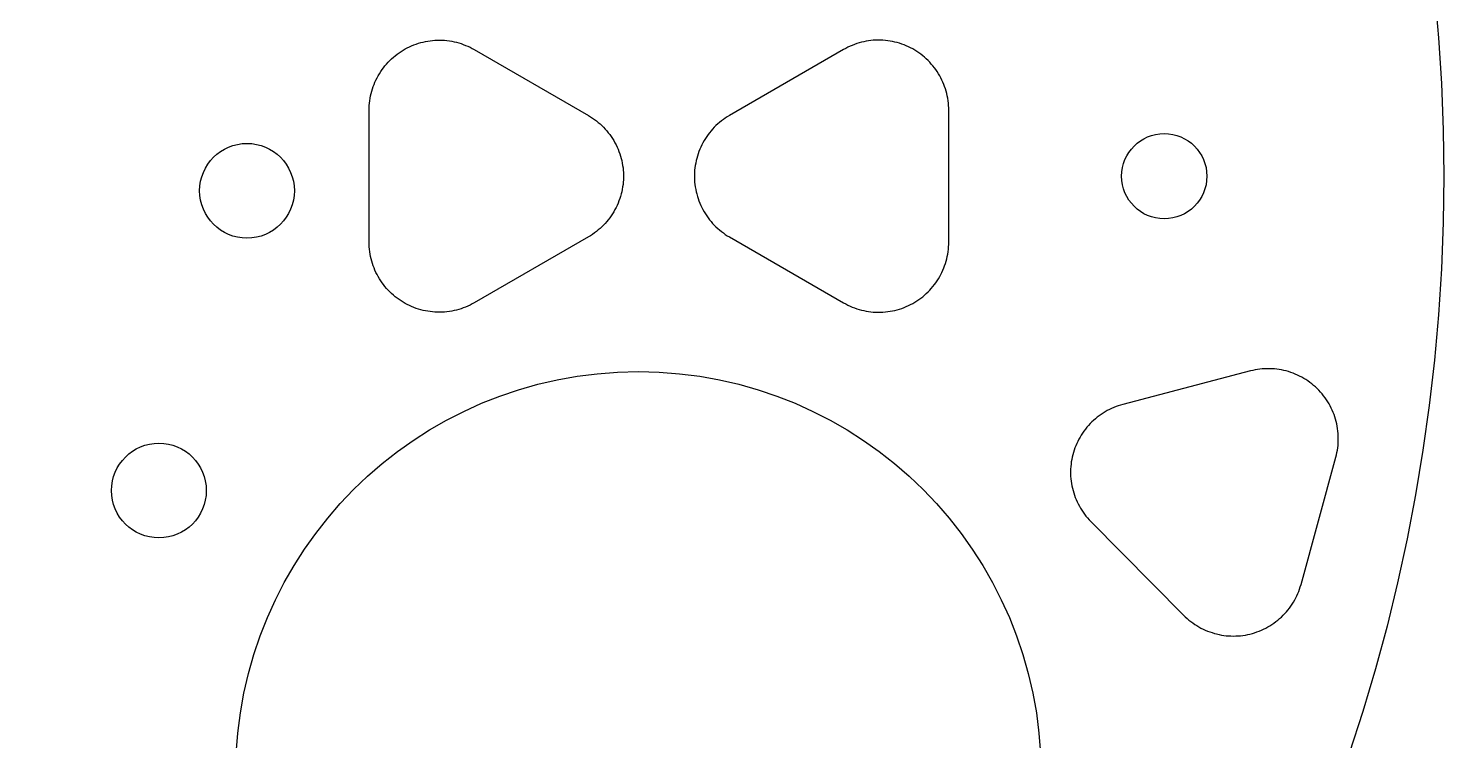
# Model space of a CAD drawing. Extents: x -4303 to -3459, y 4203 to 4583.
# Drawn here: x -3608.2 to -3458.8, y 4333.1 to 4408.2 of the extents above; entities that cross this region are included whole.
import ezdxf

# ---------------------------------------------------------------- set-up
doc = ezdxf.new("R2010")
doc.units = 0
doc.layers.add('DEFAULT', color=7, linetype='CONTINUOUS')

msp = doc.modelspace()

# ---------------------------------------------------------------- linework, layer by layer
at = {"layer": 'DEFAULT'}
for p, q in [((-3569.03, 4405.67), (-3568.82, 4405.81)), ((-3568.82, 4405.81), (-3568.6, 4405.94)), ((-3568.6, 4405.94), (-3568.38, 4406.07)), ((-3568.38, 4406.07), (-3568.16, 4406.19)), ((-3568.16, 4406.19), (-3567.93, 4406.3)), ((-3567.93, 4406.3), (-3567.7, 4406.4)), ((-3567.7, 4406.4), (-3567.46, 4406.5)), ((-3567.46, 4406.5), (-3567.23, 4406.59)), ((-3567.23, 4406.59), (-3566.98, 4406.67)), ((-3566.98, 4406.67), (-3566.74, 4406.74)), ((-3566.74, 4406.74), (-3566.49, 4406.8)), ((-3566.49, 4406.8), (-3566.25, 4406.85)), ((-3566.25, 4406.85), (-3566, 4406.9)), ((-3566, 4406.9), (-3565.75, 4406.94)), ((-3565.75, 4406.94), (-3565.49, 4406.97)), ((-3565.49, 4406.97), (-3565.24, 4406.98)), ((-3565.24, 4406.98), (-3564.99, 4407)), ((-3564.99, 4407), (-3564.73, 4407)), ((-3564.73, 4407), (-3564.48, 4406.99)), ((-3564.48, 4406.99), (-3564.22, 4406.98)), ((-3564.22, 4406.98), (-3563.97, 4406.95)), ((-3563.97, 4406.95), (-3563.72, 4406.92)), ((-3563.72, 4406.92), (-3563.47, 4406.88)), ((-3563.47, 4406.88), (-3563.22, 4406.83)), ((-3563.22, 4406.83), (-3562.97, 4406.77)), ((-3562.97, 4406.77), (-3562.73, 4406.7)), ((-3562.73, 4406.7), (-3562.49, 4406.63)), ((-3562.49, 4406.63), (-3562.25, 4406.54)), ((-3562.25, 4406.54), (-3562.01, 4406.45)), ((-3562.01, 4406.45), (-3561.77, 4406.35)), ((-3561.77, 4406.35), (-3561.54, 4406.25)), ((-3561.54, 4406.25), (-3561.32, 4406.13)), ((-3561.32, 4406.13), (-3561.1, 4406.01)), ((-3561.1, 4406.01), (-3549.04, 4399.05)), ((-3522.1, 4406.01), (-3534.16, 4399.05)), ((-3521.88, 4406.13), (-3522.1, 4406.01)), ((-3521.65, 4406.25), (-3521.88, 4406.13)), ((-3521.42, 4406.35), (-3521.65, 4406.25)), ((-3521.19, 4406.45), (-3521.42, 4406.35)), ((-3520.95, 4406.54), (-3521.19, 4406.45)), ((-3520.71, 4406.63), (-3520.95, 4406.54)), ((-3520.47, 4406.7), (-3520.71, 4406.63)), ((-3520.22, 4406.77), (-3520.47, 4406.7)), ((-3519.98, 4406.83), (-3520.22, 4406.77)), ((-3519.73, 4406.88), (-3519.98, 4406.83)), ((-3519.48, 4406.92), (-3519.73, 4406.88)), ((-3519.23, 4406.95), (-3519.48, 4406.92)), ((-3518.97, 4406.98), (-3519.23, 4406.95)), ((-3518.72, 4406.99), (-3518.97, 4406.98)), ((-3518.47, 4407), (-3518.72, 4406.99)), ((-3518.21, 4407), (-3518.47, 4407)), ((-3517.96, 4406.98), (-3518.21, 4407)), ((-3517.7, 4406.97), (-3517.96, 4406.98)), ((-3517.45, 4406.94), (-3517.7, 4406.97)), ((-3517.2, 4406.9), (-3517.45, 4406.94)), ((-3516.95, 4406.85), (-3517.2, 4406.9)), ((-3516.7, 4406.8), (-3516.95, 4406.85)), ((-3516.46, 4406.74), (-3516.7, 4406.8)), ((-3516.21, 4406.67), (-3516.46, 4406.74)), ((-3515.97, 4406.59), (-3516.21, 4406.67)), ((-3515.73, 4406.5), (-3515.97, 4406.59)), ((-3515.5, 4406.4), (-3515.73, 4406.5)), ((-3515.27, 4406.3), (-3515.5, 4406.4)), ((-3515.04, 4406.19), (-3515.27, 4406.3)), ((-3514.81, 4406.07), (-3515.04, 4406.19)), ((-3514.59, 4405.94), (-3514.81, 4406.07)), ((-3514.38, 4405.81), (-3514.59, 4405.94)), ((-3514.17, 4405.67), (-3514.38, 4405.81)), ((-3570.52, 4404.29), (-3570.35, 4404.48)), ((-3570.35, 4404.48), (-3570.18, 4404.67)), ((-3570.18, 4404.67), (-3570, 4404.85)), ((-3570, 4404.85), (-3569.82, 4405.03)), ((-3569.82, 4405.03), (-3569.63, 4405.2)), ((-3569.63, 4405.2), (-3569.44, 4405.36)), ((-3569.44, 4405.36), (-3569.24, 4405.52)), ((-3569.24, 4405.52), (-3569.03, 4405.67)), ((-3513.96, 4405.52), (-3514.17, 4405.67)), ((-3513.76, 4405.36), (-3513.96, 4405.52)), ((-3513.57, 4405.2), (-3513.76, 4405.36)), ((-3513.38, 4405.03), (-3513.57, 4405.2)), ((-3513.19, 4404.85), (-3513.38, 4405.03)), ((-3513.02, 4404.67), (-3513.19, 4404.85)), ((-3512.85, 4404.48), (-3513.02, 4404.67)), ((-3512.68, 4404.29), (-3512.85, 4404.48)), ((-3571.47, 4402.79), (-3571.35, 4403.02)), ((-3571.35, 4403.02), (-3571.23, 4403.24)), ((-3571.23, 4403.24), (-3571.1, 4403.46)), ((-3571.1, 4403.46), (-3570.97, 4403.68)), ((-3570.97, 4403.68), (-3570.82, 4403.89)), ((-3570.82, 4403.89), (-3570.67, 4404.09)), ((-3570.67, 4404.09), (-3570.52, 4404.29)), ((-3512.52, 4404.09), (-3512.68, 4404.29)), ((-3512.37, 4403.89), (-3512.52, 4404.09)), ((-3512.23, 4403.68), (-3512.37, 4403.89)), ((-3512.09, 4403.46), (-3512.23, 4403.68)), ((-3511.96, 4403.24), (-3512.09, 4403.46)), ((-3511.84, 4403.02), (-3511.96, 4403.24)), ((-3511.73, 4402.79), (-3511.84, 4403.02)), ((-3572.04, 4401.11), (-3571.98, 4401.36)), ((-3571.98, 4401.36), (-3571.92, 4401.61)), ((-3571.92, 4401.61), (-3571.84, 4401.85)), ((-3571.84, 4401.85), (-3571.76, 4402.09)), ((-3571.76, 4402.09), (-3571.67, 4402.33)), ((-3571.67, 4402.33), (-3571.57, 4402.56)), ((-3571.57, 4402.56), (-3571.47, 4402.79)), ((-3511.62, 4402.56), (-3511.73, 4402.79)), ((-3511.53, 4402.33), (-3511.62, 4402.56)), ((-3511.44, 4402.09), (-3511.53, 4402.33)), ((-3511.36, 4401.85), (-3511.44, 4402.09)), ((-3511.28, 4401.61), (-3511.36, 4401.85)), ((-3511.22, 4401.36), (-3511.28, 4401.61)), ((-3511.16, 4401.11), (-3511.22, 4401.36)), ((-3572.19, 4399.85), (-3572.18, 4400.11)), ((-3572.19, 4399.6), (-3572.19, 4399.85)), ((-3572.18, 4400.11), (-3572.15, 4400.36)), ((-3572.15, 4400.36), (-3572.12, 4400.61)), ((-3572.12, 4400.61), (-3572.08, 4400.86)), ((-3572.08, 4400.86), (-3572.04, 4401.11)), ((-3511.11, 4400.86), (-3511.16, 4401.11)), ((-3511.07, 4400.61), (-3511.11, 4400.86)), ((-3511.04, 4400.36), (-3511.07, 4400.61)), ((-3511.02, 4400.11), (-3511.04, 4400.36)), ((-3511.01, 4399.85), (-3511.02, 4400.11)), ((-3511, 4399.6), (-3511.01, 4399.85)), ((-3572.19, 4385.68), (-3572.19, 4399.6)), ((-3549.04, 4399.05), (-3548.82, 4398.92)), ((-3548.82, 4398.92), (-3548.61, 4398.78)), ((-3548.61, 4398.78), (-3548.4, 4398.63)), ((-3548.4, 4398.63), (-3548.2, 4398.48)), ((-3548.2, 4398.48), (-3548, 4398.32)), ((-3535, 4398.48), (-3535.2, 4398.32)), ((-3534.8, 4398.63), (-3535, 4398.48)), ((-3534.59, 4398.78), (-3534.8, 4398.63)), ((-3534.38, 4398.92), (-3534.59, 4398.78)), ((-3534.16, 4399.05), (-3534.38, 4398.92)), ((-3511, 4385.68), (-3511, 4399.6)), ((-3548, 4398.32), (-3547.81, 4398.15)), ((-3547.81, 4398.15), (-3547.62, 4397.98)), ((-3547.62, 4397.98), (-3547.44, 4397.8)), ((-3547.44, 4397.8), (-3547.27, 4397.62)), ((-3547.27, 4397.62), (-3547.1, 4397.43)), ((-3547.1, 4397.43), (-3546.94, 4397.23)), ((-3546.94, 4397.23), (-3546.78, 4397.03)), ((-3546.78, 4397.03), (-3546.64, 4396.82)), ((-3536.41, 4397.03), (-3536.56, 4396.82)), ((-3536.26, 4397.23), (-3536.41, 4397.03)), ((-3536.1, 4397.43), (-3536.26, 4397.23)), ((-3535.93, 4397.62), (-3536.1, 4397.43)), ((-3535.76, 4397.8), (-3535.93, 4397.62)), ((-3535.58, 4397.98), (-3535.76, 4397.8)), ((-3535.39, 4398.15), (-3535.58, 4397.98)), ((-3535.2, 4398.32), (-3535.39, 4398.15)), ((-3546.64, 4396.82), (-3546.5, 4396.61)), ((-3546.5, 4396.61), (-3546.36, 4396.39)), ((-3546.36, 4396.39), (-3546.24, 4396.17)), ((-3546.24, 4396.17), (-3546.12, 4395.95)), ((-3546.12, 4395.95), (-3546.01, 4395.72)), ((-3546.01, 4395.72), (-3545.91, 4395.49)), ((-3545.91, 4395.49), (-3545.82, 4395.25)), ((-3537.29, 4395.49), (-3537.38, 4395.25)), ((-3537.19, 4395.72), (-3537.29, 4395.49)), ((-3537.08, 4395.95), (-3537.19, 4395.72)), ((-3536.96, 4396.17), (-3537.08, 4395.95)), ((-3536.83, 4396.39), (-3536.96, 4396.17)), ((-3536.7, 4396.61), (-3536.83, 4396.39)), ((-3536.56, 4396.82), (-3536.7, 4396.61)), ((-3545.82, 4395.25), (-3545.73, 4395.01)), ((-3545.73, 4395.01), (-3545.65, 4394.77)), ((-3545.65, 4394.77), (-3545.58, 4394.52)), ((-3545.58, 4394.52), (-3545.52, 4394.28)), ((-3545.52, 4394.28), (-3545.47, 4394.03)), ((-3545.47, 4394.03), (-3545.43, 4393.78)), ((-3537.72, 4394.03), (-3537.77, 4393.78)), ((-3537.67, 4394.28), (-3537.72, 4394.03)), ((-3537.61, 4394.52), (-3537.67, 4394.28)), ((-3537.54, 4394.77), (-3537.61, 4394.52)), ((-3537.47, 4395.01), (-3537.54, 4394.77)), ((-3537.38, 4395.25), (-3537.47, 4395.01)), ((-3545.43, 4393.78), (-3545.39, 4393.53)), ((-3545.39, 4393.53), (-3545.37, 4393.27)), ((-3545.37, 4393.27), (-3545.35, 4393.02)), ((-3545.35, 4393.02), (-3545.34, 4392.77)), ((-3545.34, 4392.51), (-3545.35, 4392.26)), ((-3545.34, 4392.77), (-3545.34, 4392.51)), ((-3537.85, 4393.02), (-3537.86, 4392.77)), ((-3537.86, 4392.77), (-3537.86, 4392.51)), ((-3537.86, 4392.51), (-3537.85, 4392.26)), ((-3537.83, 4393.27), (-3537.85, 4393.02)), ((-3537.8, 4393.53), (-3537.83, 4393.27)), ((-3537.77, 4393.78), (-3537.8, 4393.53)), ((-3545.52, 4391), (-3545.58, 4390.76)), ((-3545.47, 4391.25), (-3545.52, 4391)), ((-3545.43, 4391.5), (-3545.47, 4391.25)), ((-3545.39, 4391.75), (-3545.43, 4391.5)), ((-3545.37, 4392.01), (-3545.39, 4391.75)), ((-3545.35, 4392.26), (-3545.37, 4392.01)), ((-3537.85, 4392.26), (-3537.83, 4392.01)), ((-3537.83, 4392.01), (-3537.8, 4391.75)), ((-3537.8, 4391.75), (-3537.77, 4391.5)), ((-3537.77, 4391.5), (-3537.72, 4391.25)), ((-3537.72, 4391.25), (-3537.67, 4391)), ((-3537.67, 4391), (-3537.61, 4390.76)), ((-3546.01, 4389.56), (-3546.12, 4389.33)), ((-3545.91, 4389.79), (-3546.01, 4389.56)), ((-3545.82, 4390.03), (-3545.91, 4389.79)), ((-3545.73, 4390.27), (-3545.82, 4390.03)), ((-3545.65, 4390.51), (-3545.73, 4390.27)), ((-3545.58, 4390.76), (-3545.65, 4390.51)), ((-3537.61, 4390.76), (-3537.54, 4390.51)), ((-3537.54, 4390.51), (-3537.47, 4390.27)), ((-3537.47, 4390.27), (-3537.38, 4390.03)), ((-3537.38, 4390.03), (-3537.29, 4389.79)), ((-3537.29, 4389.79), (-3537.19, 4389.56)), ((-3537.19, 4389.56), (-3537.08, 4389.33)), ((-3546.94, 4388.05), (-3547.1, 4387.85)), ((-3546.78, 4388.25), (-3546.94, 4388.05)), ((-3546.64, 4388.46), (-3546.78, 4388.25)), ((-3546.5, 4388.67), (-3546.64, 4388.46)), ((-3546.36, 4388.89), (-3546.5, 4388.67)), ((-3546.24, 4389.11), (-3546.36, 4388.89)), ((-3546.12, 4389.33), (-3546.24, 4389.11)), ((-3537.08, 4389.33), (-3536.96, 4389.11)), ((-3536.96, 4389.11), (-3536.83, 4388.89)), ((-3536.83, 4388.89), (-3536.7, 4388.67)), ((-3536.7, 4388.67), (-3536.56, 4388.46)), ((-3536.56, 4388.46), (-3536.41, 4388.25)), ((-3536.41, 4388.25), (-3536.26, 4388.05)), ((-3536.26, 4388.05), (-3536.1, 4387.85)), ((-3548.61, 4386.5), (-3548.82, 4386.36)), ((-3548.4, 4386.65), (-3548.61, 4386.5)), ((-3548.2, 4386.8), (-3548.4, 4386.65)), ((-3548, 4386.96), (-3548.2, 4386.8)), ((-3547.81, 4387.13), (-3548, 4386.96)), ((-3547.62, 4387.3), (-3547.81, 4387.13)), ((-3547.44, 4387.48), (-3547.62, 4387.3)), ((-3547.27, 4387.66), (-3547.44, 4387.48)), ((-3547.1, 4387.85), (-3547.27, 4387.66)), ((-3536.1, 4387.85), (-3535.93, 4387.66)), ((-3535.93, 4387.66), (-3535.76, 4387.48)), ((-3535.76, 4387.48), (-3535.58, 4387.3)), ((-3535.58, 4387.3), (-3535.39, 4387.13)), ((-3535.39, 4387.13), (-3535.2, 4386.96)), ((-3535.2, 4386.96), (-3535, 4386.8)), ((-3535, 4386.8), (-3534.8, 4386.65)), ((-3534.8, 4386.65), (-3534.59, 4386.5)), ((-3534.59, 4386.5), (-3534.38, 4386.36)), ((-3572.19, 4385.42), (-3572.19, 4385.68)), ((-3572.18, 4385.17), (-3572.19, 4385.42)), ((-3572.15, 4384.92), (-3572.18, 4385.17)), ((-3572.12, 4384.67), (-3572.15, 4384.92)), ((-3549.04, 4386.23), (-3561.1, 4379.27)), ((-3548.82, 4386.36), (-3549.04, 4386.23)), ((-3534.38, 4386.36), (-3534.16, 4386.23)), ((-3534.16, 4386.23), (-3522.1, 4379.27)), ((-3511.07, 4384.67), (-3511.04, 4384.92)), ((-3511.04, 4384.92), (-3511.02, 4385.17)), ((-3511.02, 4385.17), (-3511.01, 4385.42)), ((-3511.01, 4385.42), (-3511, 4385.68)), ((-3572.08, 4384.41), (-3572.12, 4384.67)), ((-3572.04, 4384.17), (-3572.08, 4384.41)), ((-3571.98, 4383.92), (-3572.04, 4384.17)), ((-3571.92, 4383.67), (-3571.98, 4383.92)), ((-3571.84, 4383.43), (-3571.92, 4383.67)), ((-3571.76, 4383.19), (-3571.84, 4383.43)), ((-3511.44, 4383.19), (-3511.36, 4383.43)), ((-3511.36, 4383.43), (-3511.28, 4383.67)), ((-3511.28, 4383.67), (-3511.22, 4383.92)), ((-3511.22, 4383.92), (-3511.16, 4384.17)), ((-3511.16, 4384.17), (-3511.11, 4384.41)), ((-3511.11, 4384.41), (-3511.07, 4384.67)), ((-3571.67, 4382.95), (-3571.76, 4383.19)), ((-3571.57, 4382.72), (-3571.67, 4382.95)), ((-3571.47, 4382.49), (-3571.57, 4382.72)), ((-3571.35, 4382.26), (-3571.47, 4382.49)), ((-3571.23, 4382.04), (-3571.35, 4382.26)), ((-3571.1, 4381.82), (-3571.23, 4382.04)), ((-3512.09, 4381.82), (-3511.96, 4382.04)), ((-3511.96, 4382.04), (-3511.84, 4382.26)), ((-3511.84, 4382.26), (-3511.73, 4382.49)), ((-3511.73, 4382.49), (-3511.62, 4382.72)), ((-3511.62, 4382.72), (-3511.53, 4382.95)), ((-3511.53, 4382.95), (-3511.44, 4383.19)), ((-3570.97, 4381.6), (-3571.1, 4381.82)), ((-3570.82, 4381.39), (-3570.97, 4381.6)), ((-3570.67, 4381.19), (-3570.82, 4381.39)), ((-3570.52, 4380.99), (-3570.67, 4381.19)), ((-3570.35, 4380.8), (-3570.52, 4380.99)), ((-3570.18, 4380.61), (-3570.35, 4380.8)), ((-3570, 4380.43), (-3570.18, 4380.61)), ((-3569.82, 4380.25), (-3570, 4380.43)), ((-3513.38, 4380.25), (-3513.19, 4380.43)), ((-3513.19, 4380.43), (-3513.02, 4380.61)), ((-3513.02, 4380.61), (-3512.85, 4380.8)), ((-3512.85, 4380.8), (-3512.68, 4380.99)), ((-3512.68, 4380.99), (-3512.52, 4381.19)), ((-3512.52, 4381.19), (-3512.37, 4381.39)), ((-3512.37, 4381.39), (-3512.23, 4381.6)), ((-3512.23, 4381.6), (-3512.09, 4381.82)), ((-3569.63, 4380.08), (-3569.82, 4380.25)), ((-3569.44, 4379.92), (-3569.63, 4380.08)), ((-3569.24, 4379.76), (-3569.44, 4379.92)), ((-3569.03, 4379.61), (-3569.24, 4379.76)), ((-3568.82, 4379.47), (-3569.03, 4379.61)), ((-3568.6, 4379.34), (-3568.82, 4379.47)), ((-3568.38, 4379.21), (-3568.6, 4379.34)), ((-3568.16, 4379.09), (-3568.38, 4379.21)), ((-3567.93, 4378.98), (-3568.16, 4379.09)), ((-3567.7, 4378.88), (-3567.93, 4378.98)), ((-3561.77, 4378.93), (-3562.01, 4378.83)), ((-3561.54, 4379.03), (-3561.77, 4378.93)), ((-3561.32, 4379.15), (-3561.54, 4379.03)), ((-3561.1, 4379.27), (-3561.32, 4379.15)), ((-3522.1, 4379.27), (-3521.88, 4379.15)), ((-3521.88, 4379.15), (-3521.65, 4379.03)), ((-3521.65, 4379.03), (-3521.42, 4378.93)), ((-3521.42, 4378.93), (-3521.19, 4378.83)), ((-3515.5, 4378.88), (-3515.27, 4378.98)), ((-3515.27, 4378.98), (-3515.04, 4379.09)), ((-3515.04, 4379.09), (-3514.81, 4379.21)), ((-3514.81, 4379.21), (-3514.59, 4379.34)), ((-3514.59, 4379.34), (-3514.38, 4379.47)), ((-3514.38, 4379.47), (-3514.17, 4379.61)), ((-3514.17, 4379.61), (-3513.96, 4379.76)), ((-3513.96, 4379.76), (-3513.76, 4379.92)), ((-3513.76, 4379.92), (-3513.57, 4380.08)), ((-3513.57, 4380.08), (-3513.38, 4380.25)), ((-3567.46, 4378.78), (-3567.7, 4378.88)), ((-3567.23, 4378.69), (-3567.46, 4378.78)), ((-3566.98, 4378.61), (-3567.23, 4378.69)), ((-3566.74, 4378.54), (-3566.98, 4378.61)), ((-3566.49, 4378.48), (-3566.74, 4378.54)), ((-3566.25, 4378.43), (-3566.49, 4378.48)), ((-3566, 4378.38), (-3566.25, 4378.43)), ((-3565.75, 4378.34), (-3566, 4378.38)), ((-3565.49, 4378.31), (-3565.75, 4378.34)), ((-3565.24, 4378.29), (-3565.49, 4378.31)), ((-3564.99, 4378.28), (-3565.24, 4378.29)), ((-3564.73, 4378.28), (-3564.99, 4378.28)), ((-3564.48, 4378.29), (-3564.73, 4378.28)), ((-3564.22, 4378.3), (-3564.48, 4378.29)), ((-3563.97, 4378.33), (-3564.22, 4378.3)), ((-3563.72, 4378.36), (-3563.97, 4378.33)), ((-3563.47, 4378.4), (-3563.72, 4378.36)), ((-3563.22, 4378.45), (-3563.47, 4378.4)), ((-3562.97, 4378.51), (-3563.22, 4378.45)), ((-3562.73, 4378.58), (-3562.97, 4378.51)), ((-3562.49, 4378.65), (-3562.73, 4378.58)), ((-3562.25, 4378.73), (-3562.49, 4378.65)), ((-3562.01, 4378.83), (-3562.25, 4378.73)), ((-3521.19, 4378.83), (-3520.95, 4378.73)), ((-3520.95, 4378.73), (-3520.71, 4378.65)), ((-3520.71, 4378.65), (-3520.47, 4378.58)), ((-3520.47, 4378.58), (-3520.22, 4378.51)), ((-3520.22, 4378.51), (-3519.98, 4378.45)), ((-3519.98, 4378.45), (-3519.73, 4378.4)), ((-3519.73, 4378.4), (-3519.48, 4378.36)), ((-3519.48, 4378.36), (-3519.23, 4378.33)), ((-3519.23, 4378.33), (-3518.97, 4378.3)), ((-3518.97, 4378.3), (-3518.72, 4378.29)), ((-3518.72, 4378.29), (-3518.47, 4378.28)), ((-3518.47, 4378.28), (-3518.21, 4378.28)), ((-3518.21, 4378.28), (-3517.96, 4378.29)), ((-3517.96, 4378.29), (-3517.7, 4378.31)), ((-3517.7, 4378.31), (-3517.45, 4378.34)), ((-3517.45, 4378.34), (-3517.2, 4378.38)), ((-3517.2, 4378.38), (-3516.95, 4378.43)), ((-3516.95, 4378.43), (-3516.7, 4378.48)), ((-3516.7, 4378.48), (-3516.46, 4378.54)), ((-3516.46, 4378.54), (-3516.21, 4378.61)), ((-3516.21, 4378.61), (-3515.97, 4378.69)), ((-3515.97, 4378.69), (-3515.73, 4378.78)), ((-3515.73, 4378.78), (-3515.5, 4378.88)), ((-3479.16, 4372.08), (-3492.63, 4368.55)), ((-3478.91, 4372.14), (-3479.16, 4372.08)), ((-3478.67, 4372.2), (-3478.91, 4372.14)), ((-3478.42, 4372.24), (-3478.67, 4372.2)), ((-3478.16, 4372.27), (-3478.42, 4372.24)), ((-3477.91, 4372.3), (-3478.16, 4372.27)), ((-3477.66, 4372.32), (-3477.91, 4372.3)), ((-3477.4, 4372.32), (-3477.66, 4372.32)), ((-3477.15, 4372.32), (-3477.4, 4372.32)), ((-3476.9, 4372.32), (-3477.15, 4372.32)), ((-3476.64, 4372.3), (-3476.9, 4372.32)), ((-3476.39, 4372.27), (-3476.64, 4372.3)), ((-3476.14, 4372.24), (-3476.39, 4372.27)), ((-3475.89, 4372.19), (-3476.14, 4372.24)), ((-3475.64, 4372.14), (-3475.89, 4372.19)), ((-3475.39, 4372.08), (-3475.64, 4372.14)), ((-3475.15, 4372.01), (-3475.39, 4372.08)), ((-3474.91, 4371.93), (-3475.15, 4372.01)), ((-3474.67, 4371.85), (-3474.91, 4371.93)), ((-3474.43, 4371.75), (-3474.67, 4371.85)), ((-3474.2, 4371.65), (-3474.43, 4371.75)), ((-3473.97, 4371.54), (-3474.2, 4371.65)), ((-3473.75, 4371.42), (-3473.97, 4371.54)), ((-3473.52, 4371.3), (-3473.75, 4371.42)), ((-3473.31, 4371.17), (-3473.52, 4371.3)), ((-3473.1, 4371.03), (-3473.31, 4371.17)), ((-3472.89, 4370.88), (-3473.1, 4371.03)), ((-3472.69, 4370.72), (-3472.89, 4370.88)), ((-3472.49, 4370.56), (-3472.69, 4370.72)), ((-3472.3, 4370.39), (-3472.49, 4370.56)), ((-3472.12, 4370.22), (-3472.3, 4370.39)), ((-3471.94, 4370.04), (-3472.12, 4370.22)), ((-3471.77, 4369.85), (-3471.94, 4370.04)), ((-3492.87, 4368.48), (-3493.11, 4368.41)), ((-3492.63, 4368.55), (-3492.87, 4368.48)), ((-3471.6, 4369.66), (-3471.77, 4369.85)), ((-3471.44, 4369.46), (-3471.6, 4369.66)), ((-3471.29, 4369.26), (-3471.44, 4369.46)), ((-3471.14, 4369.05), (-3471.29, 4369.26)), ((-3471.01, 4368.84), (-3471.14, 4369.05)), ((-3470.87, 4368.62), (-3471.01, 4368.84)), ((-3470.75, 4368.4), (-3470.87, 4368.62)), ((-3495.53, 4367.04), (-3495.72, 4366.87)), ((-3495.34, 4367.2), (-3495.53, 4367.04)), ((-3495.13, 4367.36), (-3495.34, 4367.2)), ((-3494.93, 4367.5), (-3495.13, 4367.36)), ((-3494.72, 4367.64), (-3494.93, 4367.5)), ((-3494.5, 4367.77), (-3494.72, 4367.64)), ((-3494.28, 4367.9), (-3494.5, 4367.77)), ((-3494.05, 4368.02), (-3494.28, 4367.9)), ((-3493.82, 4368.13), (-3494.05, 4368.02)), ((-3493.59, 4368.23), (-3493.82, 4368.13)), ((-3493.35, 4368.32), (-3493.59, 4368.23)), ((-3493.11, 4368.41), (-3493.35, 4368.32)), ((-3470.64, 4368.17), (-3470.75, 4368.4)), ((-3470.53, 4367.94), (-3470.64, 4368.17)), ((-3470.43, 4367.71), (-3470.53, 4367.94)), ((-3470.34, 4367.47), (-3470.43, 4367.71)), ((-3470.26, 4367.23), (-3470.34, 4367.47)), ((-3470.18, 4366.99), (-3470.26, 4367.23)), ((-3470.11, 4366.74), (-3470.18, 4366.99)), ((-3496.88, 4365.53), (-3497.02, 4365.32)), ((-3496.74, 4365.74), (-3496.88, 4365.53)), ((-3496.59, 4365.94), (-3496.74, 4365.74)), ((-3496.43, 4366.14), (-3496.59, 4365.94)), ((-3496.26, 4366.33), (-3496.43, 4366.14)), ((-3496.09, 4366.52), (-3496.26, 4366.33)), ((-3495.91, 4366.7), (-3496.09, 4366.52)), ((-3495.72, 4366.87), (-3495.91, 4366.7)), ((-3470.06, 4366.5), (-3470.11, 4366.74)), ((-3470.01, 4366.25), (-3470.06, 4366.5)), ((-3469.97, 4366), (-3470.01, 4366.25)), ((-3469.93, 4365.74), (-3469.97, 4366)), ((-3469.91, 4365.49), (-3469.93, 4365.74)), ((-3469.89, 4365.24), (-3469.91, 4365.49)), ((-3497.6, 4364.19), (-3497.69, 4363.95)), ((-3497.5, 4364.42), (-3497.6, 4364.19)), ((-3497.39, 4364.65), (-3497.5, 4364.42)), ((-3497.28, 4364.88), (-3497.39, 4364.65)), ((-3497.15, 4365.1), (-3497.28, 4364.88)), ((-3497.02, 4365.32), (-3497.15, 4365.1)), ((-3469.99, 4363.72), (-3469.95, 4363.97)), ((-3469.95, 4363.97), (-3469.92, 4364.22)), ((-3469.92, 4364.22), (-3469.9, 4364.48)), ((-3469.9, 4364.48), (-3469.89, 4364.73)), ((-3469.89, 4364.98), (-3469.89, 4365.24)), ((-3469.89, 4364.73), (-3469.89, 4364.98)), ((-3498.07, 4362.48), (-3498.1, 4362.23)), ((-3498.03, 4362.73), (-3498.07, 4362.48)), ((-3497.98, 4362.98), (-3498.03, 4362.73)), ((-3497.92, 4363.23), (-3497.98, 4362.98)), ((-3497.85, 4363.47), (-3497.92, 4363.23)), ((-3497.78, 4363.71), (-3497.85, 4363.47)), ((-3497.69, 4363.95), (-3497.78, 4363.71)), ((-3473.82, 4349.55), (-3470.15, 4362.98)), ((-3470.15, 4362.98), (-3470.09, 4363.22)), ((-3470.09, 4363.22), (-3470.03, 4363.47)), ((-3470.03, 4363.47), (-3469.99, 4363.72)), ((-3498.14, 4361.72), (-3498.15, 4361.47)), ((-3498.15, 4361.47), (-3498.15, 4361.21)), ((-3498.15, 4361.21), (-3498.14, 4360.96)), ((-3498.13, 4361.98), (-3498.14, 4361.72)), ((-3498.1, 4362.23), (-3498.13, 4361.98)), ((-3498.14, 4360.96), (-3498.12, 4360.71)), ((-3498.12, 4360.71), (-3498.09, 4360.45)), ((-3498.09, 4360.45), (-3498.05, 4360.2)), ((-3498.05, 4360.2), (-3498.01, 4359.95)), ((-3498.01, 4359.95), (-3497.95, 4359.71)), ((-3497.95, 4359.71), (-3497.89, 4359.46)), ((-3497.89, 4359.46), (-3497.82, 4359.22)), ((-3497.82, 4359.22), (-3497.74, 4358.97)), ((-3497.74, 4358.97), (-3497.65, 4358.74)), ((-3497.65, 4358.74), (-3497.56, 4358.5)), ((-3497.56, 4358.5), (-3497.45, 4358.27)), ((-3497.45, 4358.27), (-3497.34, 4358.04)), ((-3497.34, 4358.04), (-3497.22, 4357.82)), ((-3497.22, 4357.82), (-3497.1, 4357.6)), ((-3497.1, 4357.6), (-3496.96, 4357.38)), ((-3496.96, 4357.38), (-3496.82, 4357.17)), ((-3496.82, 4357.17), (-3496.67, 4356.96)), ((-3496.67, 4356.96), (-3496.52, 4356.76)), ((-3496.52, 4356.76), (-3496.35, 4356.57)), ((-3496.35, 4356.57), (-3496.19, 4356.38)), ((-3496.19, 4356.38), (-3496.01, 4356.19)), ((-3496.01, 4356.19), (-3486.22, 4346.3)), ((-3474.06, 4348.82), (-3473.98, 4349.06)), ((-3473.98, 4349.06), (-3473.9, 4349.3)), ((-3473.9, 4349.3), (-3473.82, 4349.55)), ((-3474.76, 4347.47), (-3474.62, 4347.69)), ((-3474.62, 4347.69), (-3474.49, 4347.91)), ((-3474.49, 4347.91), (-3474.38, 4348.13)), ((-3474.38, 4348.13), (-3474.26, 4348.36)), ((-3474.26, 4348.36), (-3474.16, 4348.59)), ((-3474.16, 4348.59), (-3474.06, 4348.82)), ((-3486.22, 4346.3), (-3486.04, 4346.12)), ((-3486.04, 4346.12), (-3485.85, 4345.95)), ((-3476.08, 4345.94), (-3475.89, 4346.11)), ((-3475.89, 4346.11), (-3475.71, 4346.29)), ((-3475.71, 4346.29), (-3475.54, 4346.47)), ((-3475.54, 4346.47), (-3475.37, 4346.66)), ((-3475.37, 4346.66), (-3475.2, 4346.85)), ((-3475.2, 4346.85), (-3475.05, 4347.05)), ((-3475.05, 4347.05), (-3474.9, 4347.26)), ((-3474.9, 4347.26), (-3474.76, 4347.47)), ((-3485.85, 4345.95), (-3485.66, 4345.78)), ((-3485.66, 4345.78), (-3485.46, 4345.63)), ((-3485.46, 4345.63), (-3485.25, 4345.48)), ((-3485.25, 4345.48), (-3485.04, 4345.33)), ((-3485.04, 4345.33), (-3484.83, 4345.2)), ((-3484.83, 4345.2), (-3484.61, 4345.07)), ((-3484.61, 4345.07), (-3484.39, 4344.94)), ((-3484.39, 4344.94), (-3484.16, 4344.83)), ((-3484.16, 4344.83), (-3483.93, 4344.72)), ((-3483.93, 4344.72), (-3483.69, 4344.63)), ((-3483.69, 4344.63), (-3483.46, 4344.54)), ((-3478.48, 4344.53), (-3478.24, 4344.62)), ((-3478.24, 4344.62), (-3478, 4344.72)), ((-3478, 4344.72), (-3477.77, 4344.82)), ((-3477.77, 4344.82), (-3477.55, 4344.94)), ((-3477.55, 4344.94), (-3477.32, 4345.06)), ((-3477.32, 4345.06), (-3477.1, 4345.19)), ((-3477.1, 4345.19), (-3476.89, 4345.32)), ((-3476.89, 4345.32), (-3476.68, 4345.47)), ((-3476.68, 4345.47), (-3476.48, 4345.62)), ((-3476.48, 4345.62), (-3476.28, 4345.77)), ((-3476.28, 4345.77), (-3476.08, 4345.94)), ((-3483.46, 4344.54), (-3483.22, 4344.46)), ((-3483.22, 4344.46), (-3482.97, 4344.38)), ((-3482.97, 4344.38), (-3482.73, 4344.32)), ((-3482.73, 4344.32), (-3482.48, 4344.26)), ((-3482.48, 4344.26), (-3482.23, 4344.21)), ((-3482.23, 4344.21), (-3481.98, 4344.17)), ((-3481.98, 4344.17), (-3481.73, 4344.14)), ((-3481.73, 4344.14), (-3481.47, 4344.12)), ((-3481.47, 4344.12), (-3481.22, 4344.11)), ((-3481.22, 4344.11), (-3480.97, 4344.1)), ((-3480.97, 4344.1), (-3480.71, 4344.11)), ((-3480.71, 4344.11), (-3480.46, 4344.12)), ((-3480.46, 4344.12), (-3480.21, 4344.14)), ((-3480.21, 4344.14), (-3479.95, 4344.17)), ((-3479.95, 4344.17), (-3479.7, 4344.21)), ((-3479.7, 4344.21), (-3479.45, 4344.26)), ((-3479.45, 4344.26), (-3479.21, 4344.31)), ((-3479.21, 4344.31), (-3478.96, 4344.38)), ((-3478.96, 4344.38), (-3478.72, 4344.45)), ((-3478.72, 4344.45), (-3478.48, 4344.53))]:
    msp.add_line(p, q, dxfattribs=at)
for centre, radius in [((-3648.76, 4392.64), 190), ((-3488.26, 4392.64), 4.5), ((-3585.08, 4391.1), 5), ((-3543.77, 4329.51), 42.5), ((-3594.38, 4359.46), 5)]:
    msp.add_circle(centre, radius, dxfattribs=at)

doc.saveas('drawing.dxf')
